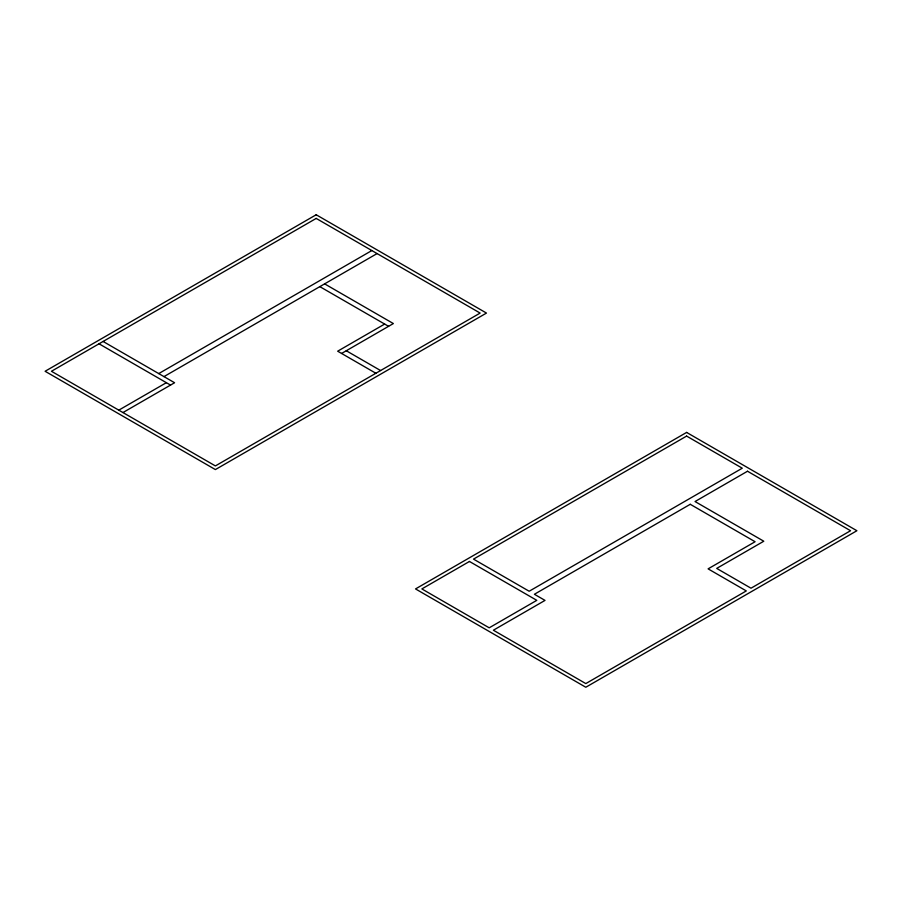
<?xml version="1.0" encoding="UTF-8"?>
<svg xmlns="http://www.w3.org/2000/svg" width="902" height="902" viewBox="0 0 902 902"><rect width="100%" height="100%" fill="white"/><g stroke="black" fill="none" stroke-linecap="round" stroke-linejoin="round"><path stroke-width="1.35" d="M158.741 373.586L371.838 250.553M163.984 376.608L377.081 253.575M118.793 410.151L166.374 382.685M122.954 412.552L174.593 382.741L103.087 341.452M384.658 324.066L337.664 351.194L375.875 373.259M341.587 353.46L393.362 323.559L324.619 283.871M319.827 286.633L388.582 326.321M346.278 350.743L380.576 370.542M99.028 343.797L170.534 385.086M316.196 214.755L45.1 371.274L215.386 469.581L486.471 313.073L316.196 214.755M316.196 218.419L51.448 371.274L215.386 465.917L480.135 313.073L316.196 218.419M686.614 432.419L415.529 588.927L585.804 687.245L856.9 530.726L686.614 432.419M469.457 561.461L421.865 588.927L489.211 627.815L536.803 600.337L469.457 561.461M686.614 436.083L473.516 559.116L529.17 591.238L742.267 468.206L686.614 436.083M690.255 504.297L534.401 594.271L545.022 600.394L493.383 630.216L585.804 683.581L746.304 590.923L708.093 568.858L755.087 541.73L690.255 504.297M747.51 471.239L695.036 501.535L763.791 541.223L716.707 568.407L751.005 588.205L850.552 530.726L747.51 471.239"/></g></svg>
